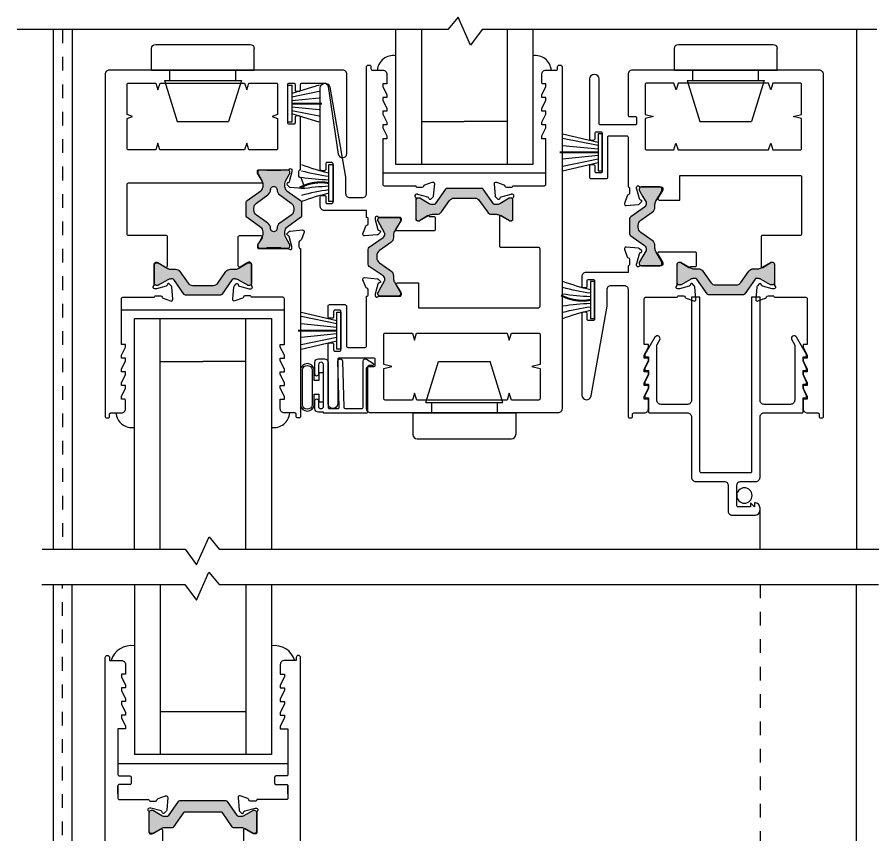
# Model space of a CAD drawing. Extents: x -36.5 to 54.9, y -68.3 to 27.7.
# Drawn here: x 13.46 to 19.75, y 0.77 to 6.73 of the extents above; entities that cross this region are included whole.
import ezdxf

# ---------------------------------------------------------------- set-up
doc = ezdxf.new("R2010")
doc.units = 0
doc.header["$LTSCALE"] = 0.25
doc.header["$MEASUREMENT"] = 0
doc.linetypes.add('HIDDEN', pattern=[0.375, 0.25, -0.125])
doc.layers.get('0').update_dxf_attribs({"linetype": 'CONTINUOUS'})
for name, color, linetype in [('GLASS-VINYL', 7, 'CONTINUOUS'), ('I-STRUT', 7, 'CONTINUOUS'), ('MISC', 7, 'CONTINUOUS'), ('SASH', 5, 'CONTINUOUS'), ('SEAL', 7, 'CONTINUOUS'), ('SILL-PAN', 7, 'CONTINUOUS'), ('VENT', 5, 'CONTINUOUS')]:
    doc.layers.add(name, color=color, linetype=linetype)
doc.styles.get("Standard").update_dxf_attribs({"font": 'simplex.shx'})

# ---------------------------------------------------------------- blocks, each defined once
blk = doc.blocks.new('25064-18mmX6mm-I-STRUT')
at = {"layer": 'I-STRUT'}
h = blk.add_hatch(color=256, dxfattribs=at)
h.dxf.hatch_style = 1
h.paths.add_polyline_path([(-0.2205, 0.3535, 0.414214), (-0.2362, 0.3377, 0.469068), (-0.2352, 0.3257), (-0.189, 0.2457), (-0.189, 0.1993, 0.244698), (-0.1722, 0.167), (-0.0877, 0.1078, -0.244698), (-0.0709, 0.0756), (-0.0709, -0.0773, -0.244698), (-0.0877, -0.1095), (-0.1722, -0.1687, 0.384668), (-0.1922, -0.2176, -0.227519), (-0.1953, -0.2583), (-0.2352, -0.3274, 0.131652), (-0.2362, -0.3313, 0.640011), (-0.2205, -0.3552), (-0.0866, -0.3552, 0.414214), (-0.0709, -0.3394, 0.469068), (-0.0719, -0.3274), (-0.1181, -0.2474), (-0.1181, -0.2174), (-0.005, -0.1382, 0.244698), (0, -0.1285), (0, -0.1268), (0, 0.1268, 0.244698), (-0.005, 0.1365), (-0.1134, 0.2124, -0.248952), (-0.1118, 0.2566), (-0.0719, 0.3257, 0.131652), (-0.0709, 0.3296, 0.640011), (-0.0866, 0.3535)])
blk.add_lwpolyline([(0, -0.1299), (0, -0.1268), (0, 0.1268, 0.244698), (-0.005, 0.1365), (-0.1131, 0.2122, -0.244698), (-0.1181, 0.2218), (-0.1181, 0.233, -0.131652), (-0.1118, 0.2566), (-0.0719, 0.3257, 0.131652), (-0.0709, 0.3296), (-0.0709, 0.3377, 0.414214), (-0.0866, 0.3535), (-0.2205, 0.3535, 0.414214), (-0.2362, 0.3377), (-0.2362, 0.3296, 0.131652), (-0.2352, 0.3257), (-0.1953, 0.2566, -0.131652), (-0.189, 0.233), (-0.189, 0.1993, 0.244698), (-0.1722, 0.167), (-0.0877, 0.1078, -0.244698), (-0.0709, 0.0756), (-0.0709, -0.0773, -0.244698), (-0.0877, -0.1095), (-0.1722, -0.1687, 0.244698), (-0.189, -0.201), (-0.189, -0.2347, -0.131652), (-0.1953, -0.2583), (-0.2352, -0.3274, 0.131652), (-0.2362, -0.3313), (-0.2362, -0.3394, 0.414214), (-0.2205, -0.3552), (-0.0866, -0.3552, 0.414214), (-0.0709, -0.3394), (-0.0709, -0.3313, 0.131652), (-0.0719, -0.3274), (-0.1118, -0.2583, -0.131652), (-0.1181, -0.2347), (-0.1181, -0.2235, -0.244698), (-0.1131, -0.2139), (-0.005, -0.1382, 0.244698), (0, -0.1285)], format="xyb", dxfattribs=at)
blk = doc.blocks.new('25065-14.6mmX10.2mm-I-STRUT')
at = {"layer": 'I-STRUT'}
h = blk.add_hatch(color=256, dxfattribs=at)
h.dxf.hatch_style = 1
h.paths.add_polyline_path([(-0.4893, -0.084), (-0.5531, -0.112, -0.57735), (-0.5709, -0.1018), (-0.5709, -0.0591), (-0.5669, 0.0512, -0.236068), (-0.5709, 0.0591), (-0.5709, 0.1136), (-0.5406, 0.1136), (-0.4893, 0.084, 0.131652), (-0.4697, 0.0787, 0.409066), (-0.417, 0.0953), (-0.3421, 0.2008), (-0.2835, 0.2008), (-0.2249, 0.2008), (-0.1499, 0.0953, 0.242889), (-0.1178, 0.0787, 0.277481), (-0.0776, 0.084), (-0.0138, 0.112, -0.57735), (0.0039, 0.1018), (0.0039, 0.0591), (0, -0.0512, -0.236068), (0.0039, -0.0591), (0.0039, -0.1136), (-0.0264, -0.1136), (-0.0776, -0.084, 0.131652), (-0.0973, -0.0787, 0.409066), (-0.1499, -0.0953), (-0.2249, -0.2008), (-0.2835, -0.2008), (-0.3421, -0.2008), (-0.417, -0.0953, 0.242889), (-0.4491, -0.0787, 0.277481)])
h.paths.add_polyline_path([(-0.2392, 0.1261), (-0.1807, 0.0438, 0.244669), (-0.1419, 0.0239, -1.006741), (-0.1419, -0.0234, 0.244669), (-0.1807, -0.0432), (-0.2392, -0.1255, -0.242889), (-0.2777, -0.1454), (-0.2835, -0.1454), (-0.2892, -0.1454, -0.242889), (-0.3277, -0.1255), (-0.3862, -0.0432, 0.244669), (-0.425, -0.0234, -1.006741), (-0.425, 0.0239, 0.244669), (-0.3862, 0.0438), (-0.3277, 0.1261, -0.242889), (-0.2892, 0.1459), (-0.2835, 0.1459), (-0.2777, 0.1459, -0.242889)], flags=16)
for points in [[(-0.5709, -0.0591), (-0.5709, -0.1018, 0.414214), (-0.5591, -0.1136), (-0.5437, -0.1136, 0.131652), (-0.5378, -0.112), (-0.4893, -0.084, -0.131652), (-0.4697, -0.0787), (-0.4491, -0.0787, -0.242889), (-0.417, -0.0953), (-0.3456, -0.1958, 0.242889), (-0.336, -0.2008), (-0.2835, -0.2008), (-0.2309, -0.2008, 0.242889), (-0.2213, -0.1958), (-0.1499, -0.0953, -0.242889), (-0.1178, -0.0787), (-0.0973, -0.0787, -0.131652), (-0.0776, -0.084), (-0.0291, -0.112, 0.131652), (-0.0232, -0.1136), (-0.0079, -0.1136, 0.414214), (0.0039, -0.1018), (0.0039, -0.0591, 0.236068), (0, -0.0512), (0, 0.0512, 0.236068), (0.0039, 0.0591), (0.0039, 0.1018, 0.414214), (-0.0079, 0.1136), (-0.0232, 0.1136, 0.131652), (-0.0291, 0.112), (-0.0776, 0.084, -0.131652), (-0.0973, 0.0787), (-0.1178, 0.0787, -0.242889), (-0.1499, 0.0953), (-0.2213, 0.1958, 0.242889), (-0.2309, 0.2008), (-0.2835, 0.2008), (-0.336, 0.2008, 0.242889), (-0.3456, 0.1958), (-0.417, 0.0953, -0.242889), (-0.4491, 0.0787), (-0.4697, 0.0787, -0.131652), (-0.4893, 0.084), (-0.5378, 0.112, 0.131652), (-0.5437, 0.1136), (-0.5591, 0.1136, 0.414214), (-0.5709, 0.1018), (-0.5709, 0.0591, 0.236068), (-0.5669, 0.0512), (-0.5669, -0.0512, 0.236068)], [(-0.425, -0.0234, -0.244669), (-0.3862, -0.0432), (-0.3277, -0.1255, 0.242889), (-0.2892, -0.1454), (-0.2835, -0.1454), (-0.2777, -0.1454, 0.242889), (-0.2392, -0.1255), (-0.1807, -0.0432, -0.244669), (-0.1419, -0.0234, 1.006741), (-0.1419, 0.0239, -0.244669), (-0.1807, 0.0438), (-0.2392, 0.1261, 0.242889), (-0.2777, 0.1459), (-0.2835, 0.1459), (-0.2892, 0.1459, 0.242889), (-0.3277, 0.1261), (-0.3862, 0.0438, -0.244669), (-0.425, 0.0239, 1.006741)]]:
    blk.add_lwpolyline(points, format="xyb", close=True, dxfattribs=at)
blk = doc.blocks.new('3727-1-THERMAL-SLIDING-INTERLOCKER')
at = {"layer": 'VENT'}
for points in [[(2.5, 0.84), (2.5, 0.764, -0.414214), (2.47, 0.734), (2.41, 0.734, -0.414214), (2.4, 0.744), (2.4, 0.764), (2.38, 0.764), (2.32, 0.734), (2.3, 0.734), (2.3, 0.764), (2.28, 0.764), (2.22, 0.734), (2.2, 0.734), (2.2, 0.764), (2.18, 0.764), (2.12, 0.734), (2.1, 0.734), (2.1, 0.764), (2.08, 0.764), (2.02, 0.734), (2, 0.734), (2, 0.764), (1.667, 0.764, 0.414214), (1.657, 0.754), (1.657, 0.524, 0.414214), (1.6454, 0.5124), (1.6454, 0.4775, 0.359508), (1.6548, 0.4661, -0.263725), (1.6635, 0.4587), (1.6834, 0.4041), (1.6834, 0.404, -0.548619), (1.6715, 0.3885), (1.5799, 0.3965, -0.176327), (1.5727, 0.3999), (1.5586, 0.4139, -0.57735), (1.562, 0.4269), (1.5664, 0.4281, 0.267949), (1.5746, 0.4363), (1.594, 0.5085, 0.065543), (1.5944, 0.5115), (1.5944, 0.5201, 0.6885), (1.5741, 0.5279, -0.213422), (1.5654, 0.524), (1.413, 0.524, 0.414214), (1.4014, 0.5124), (1.4014, 0.5038, 0.137872), (1.4031, 0.4978), (1.4369, 0.4424, -0.585524), (1.4283, 0.4272), (1.216, 0.4272, -0.414214), (1.206, 0.4372), (1.206, 0.712, 0.414214), (1.196, 0.722), (0.8328, 0.722, 0.414214), (0.8228, 0.712), (0.8228, -0.2596, -0.585524), (0.811, -0.2662), (0.7522, -0.2303, 0.137872), (0.7462, -0.2286), (0.7376, -0.2286, 0.414214), (0.726, -0.2402), (0.726, -0.4524, -0.213422), (0.7221, -0.4611, 0.6885), (0.7299, -0.4814), (0.7385, -0.4814, 0.065543), (0.7415, -0.481), (0.8137, -0.4616, 0.267949), (0.8219, -0.4534), (0.8231, -0.449, -0.57735), (0.8361, -0.4456), (0.8501, -0.4597, -0.176327), (0.8535, -0.4669), (0.8615, -0.5585, -0.548619), (0.846, -0.5704), (0.8459, -0.5704), (0.7913, -0.5505, -0.263725), (0.7839, -0.5418, 0.359508), (0.7725, -0.5324), (0.7376, -0.5324, 0.414214), (0.726, -0.544), (0.344, -0.544, -0.414214), (0.334, -0.534), (0.334, -0.514, -0.414214), (0.344, -0.504), (0.384, -0.504, 0.414214), (0.394, -0.494), (0.394, -0.461, 0.414214), (0.384, -0.451), (0.104, -0.451, 0.414214), (0.094, -0.461), (0.094, -0.494, 0.414214), (0.104, -0.504), (0.144, -0.504, -0.414214), (0.154, -0.514), (0.154, -0.534, -0.414214), (0.144, -0.544), (0.104, -0.544, 0.414214), (0.094, -0.554), (0.094, -0.7151, 0.3714), (0.1196, -0.7448), (0.6118, -0.8184, -0.928445), (0.6071, -0.882), (0.03, -0.882, -0.414214), (0, -0.852), (0, 0.852, -0.414214), (0.03, 0.882), (2.526, 0.882, -0.414214), (2.536, 0.872), (2.536, 0.86, -0.414214), (2.526, 0.85), (2.51, 0.85, 0.414214)], [(0.094, 0.5125), (0.1445, 0.497), (0.094, 0.4815), (0.094, -0.1355), (0.1445, -0.151), (0.094, -0.1665), (0.094, -0.366, 0.414214), (0.104, -0.376), (0.3227, -0.376), (0.3382, -0.336), (0.3537, -0.376), (0.572, -0.376, 0.414214), (0.582, -0.366), (0.582, -0.1666), (0.5315, -0.1513), (0.582, -0.136), (0.582, 0.482), (0.5315, 0.4973), (0.582, 0.5126), (0.582, 0.712, 0.414214), (0.572, 0.722), (0.3537, 0.722), (0.3382, 0.682), (0.3227, 0.722), (0.104, 0.722, 0.414214), (0.094, 0.712)]]:
    blk.add_lwpolyline(points, format="xyb", close=True, dxfattribs=at)
blk = doc.blocks.new('3727-2-THERMAL-SLIDING-INTERLOCKER')
at = {"layer": 'VENT'}
blk.add_lwpolyline([(1.1809, -0.5704), (1.2355, -0.5505, 0.263725), (1.2429, -0.5418, -0.359508), (1.2543, -0.5324), (1.2892, -0.5324, -0.414214), (1.3008, -0.544), (2.5254, -0.544, 0.414214), (2.5354, -0.534), (2.5354, -0.522, 0.414214), (2.5254, -0.512), (2.5094, -0.512, -0.414214), (2.4994, -0.502), (2.4994, -0.426, 0.414214), (2.4694, -0.396), (2.3994, -0.396), (2.3994, -0.426), (2.3794, -0.426), (2.3194, -0.396), (2.2994, -0.396), (2.2994, -0.426), (2.2794, -0.426), (2.2194, -0.396), (2.1994, -0.396), (2.1994, -0.426), (2.1794, -0.426), (2.1194, -0.396), (2.0994, -0.396), (2.0994, -0.426), (2.0794, -0.426), (2.0194, -0.396), (1.9994, -0.396), (1.9994, -0.426), (1.6664, -0.426, -0.414214), (1.6564, -0.416), (1.6564, -0.1849, -0.414214), (1.6448, -0.1732), (1.6448, -0.1384, -0.359508), (1.6542, -0.127, 0.263725), (1.6629, -0.1195), (1.6828, -0.065), (1.6828, -0.0649, 0.548619), (1.6709, -0.0493), (1.5793, -0.0574, 0.176327), (1.5721, -0.0607), (1.558, -0.0748, 0.57735), (1.5615, -0.0878), (1.5658, -0.0889, -0.267949), (1.5741, -0.0972), (1.5934, -0.1694, -0.065543), (1.5938, -0.1724), (1.5938, -0.181, -0.6885), (1.5735, -0.1887, 0.213422), (1.5649, -0.1849), (1.4124, -0.1849, -0.414214), (1.4008, -0.1732), (1.4008, -0.1647, -0.137872), (1.4025, -0.1586), (1.4357, -0.1042, 0.585524), (1.4272, -0.089), (1.2164, -0.089, 0.414214), (1.2064, -0.099), (1.2064, -0.254, 0.585524), (1.2216, -0.2626), (1.2746, -0.2303, -0.137872), (1.2806, -0.2286), (1.2892, -0.2286, -0.414214), (1.3008, -0.2402), (1.3008, -0.4524, 0.213422), (1.3047, -0.4611, -0.6885), (1.2969, -0.4814), (1.2883, -0.4814, -0.065543), (1.2853, -0.481), (1.2131, -0.4616, -0.267949), (1.2049, -0.4534), (1.2037, -0.449, 0.57735), (1.1907, -0.4456), (1.1767, -0.4597, 0.176327), (1.1733, -0.4669), (1.1653, -0.5585, 0.548619), (1.1808, -0.5704)], format="xyb", close=True, dxfattribs=at)
blk = doc.blocks.new('A$C1D443341')
for p, q in [((0, 0.719), (0, 0.031)), ((0.188, 0.75), (0.031, 0.75)), ((0.188, 0.75), (0.188, 0)), ((0.264, 0.656), (0.562, 0.563)), ((0.264, 0.656), (0.264, 0.094)), ((0.264, 0.615), (0.188, 0.615)), ((0.562, 0.563), (0.562, 0.187)), ((0.264, 0.135), (0.188, 0.135)), ((0.264, 0.094), (0.562, 0.187)), ((0.188, 0), (0.031, 0))]:
    blk.add_line(p, q)
for centre, start, end in [((0.031, 0.719), 90, 180), ((0.031, 0.031), 180, 270)]:
    blk.add_arc(centre, 0.031, start, end)
blk = doc.blocks.new('*U105')
for p, q in [((0.03, 0.0494), (0.2285, 0.0899)), ((0.03, 0.0235), (0.2285, 0.0428)), ((0.03, -0.0235), (0.2285, -0.0428)), ((0.03, -0.0494), (0.2285, -0.0899))]:
    blk.add_line(p, q)
at = {"layer": 'SEAL'}
for p, q in [((0.2285, 0.135), (0.03, 0.0742)), ((0.2285, -0.135), (0.03, -0.0742))]:
    blk.add_line(p, q, dxfattribs=at)
blk.add_lwpolyline([(0, -0.135), (0, 0.135), (0.03, 0.135), (0.03, -0.135)], close=True, dxfattribs=at)
at = {"layer": 'SEAL', "const_width": 0.015}
blk.add_lwpolyline([(0.03, 0), (0.2496, 0)], dxfattribs=at)
at = {"flags": 9}
for tag, p in [('MANUFACTURER_PART_#', (0, -0.1988)), ('FLEETWOOD_PART_#', (-0.0006, -0.2487))]:
    blk.add_attdef(tag, p, '', height=0.0312, dxfattribs=at)
blk = doc.blocks.new('3727-SLIDING-INTERLOCK-ASSEMBLY')
for name, p in [('3727-1-THERMAL-SLIDING-INTERLOCKER', (-1.8119, -0.1719)), ('25064-18mmX6mm-I-STRUT', (-0.1708, -0.0029)), ('3727-2-THERMAL-SLIDING-INTERLOCKER', (-1.8113, -0.1719)), ('25065-14.6mmX10.2mm-I-STRUT', (-0.5151, -0.5208))]:
    blk.add_blockref(name, p)
at = {"layer": 'MISC'}
blk.add_blockref('A$C1D443341', (-1.9999, -0.3779), dxfattribs=at)
at = {"layer": 'SEAL', "xscale": -1, "rotation": 90}
blk.add_blockref('*U105', (-1.5679, -0.6229), dxfattribs=at)
blk = doc.blocks.new('3728-1-FIXED-INTERLOCKER')
at = {"layer": 'VENT', "linetype": 'Continuous'}
blk.add_lwpolyline([(-0.9169, 0.7195), (-0.9715, 0.7394), (-0.9715, 0.7394, 0.548619), (-0.9871, 0.7275), (-0.9791, 0.6359, 0.176327), (-0.9757, 0.6287), (-0.9616, 0.6146, 0.57735), (-0.9487, 0.618), (-0.9475, 0.6224, -0.267949), (-0.9393, 0.6306), (-0.8671, 0.65, -0.065543), (-0.8641, 0.6504), (-0.8555, 0.6504, -0.6885), (-0.8477, 0.6301, 0.213422), (-0.8516, 0.6214), (-0.8516, 0.471, -0.414214), (-0.8632, 0.4594), (-0.8718, 0.4594, -0.137872), (-0.8778, 0.4611), (-0.9332, 0.4949, 0.585524), (-0.9484, 0.4864), (-0.9484, 0.3344), (-0.7674, 0.3344), (-0.7674, -0.543, -0.414214), (-0.7774, -0.553), (-1.196, -0.553, -0.414214), (-1.206, -0.543), (-1.206, -0.268, 0.414214), (-1.216, -0.258), (-1.4324, -0.258, 0.585524), (-1.439, -0.2698), (-1.4031, -0.3286, -0.137872), (-1.4014, -0.3346), (-1.4014, -0.3432, -0.414214), (-1.413, -0.3548), (-1.5654, -0.3548, 0.213422), (-1.5741, -0.3587, -0.6885), (-1.5944, -0.3509), (-1.5944, -0.3423, -0.065543), (-1.594, -0.3393), (-1.5746, -0.2671, -0.267949), (-1.5664, -0.2589), (-1.562, -0.2577, 0.57735), (-1.5586, -0.2447), (-1.5727, -0.2307, 0.176327), (-1.5799, -0.2273), (-1.6715, -0.2193, 0.548619), (-1.6834, -0.2348), (-1.6834, -0.2349), (-1.6635, -0.2895, 0.263725), (-1.6548, -0.2969, -0.359508), (-1.6454, -0.3083), (-1.6454, -0.3432, -0.414214), (-1.657, -0.3548), (-1.657, -0.585, -0.414214), (-1.667, -0.595), (-2, -0.595), (-2, -0.565), (-2.02, -0.565), (-2.08, -0.595), (-2.1, -0.595), (-2.1, -0.565), (-2.12, -0.565), (-2.18, -0.595), (-2.2, -0.595), (-2.2, -0.565), (-2.22, -0.565), (-2.28, -0.595), (-2.3, -0.595), (-2.3, -0.565), (-2.32, -0.565), (-2.38, -0.595), (-2.4, -0.595), (-2.4, -0.575, 0.414214), (-2.41, -0.565), (-2.47, -0.565, 0.414214), (-2.5, -0.595), (-2.5, -0.671, -0.414214), (-2.51, -0.681), (-2.526, -0.681, 0.414214), (-2.536, -0.691), (-2.536, -0.703, 0.414214), (-2.526, -0.713), (-0.03, -0.713, 0.414214), (0, -0.683), (0, 0.683, 0.414214), (-0.03, 0.713), (-0.328, 0.713, 0.414214), (-0.338, 0.703), (-0.338, 0.661, -0.414214), (-0.348, 0.651), (-0.39, 0.651, -0.414214), (-0.4, 0.661), (-0.4, 0.914, -0.414214), (-0.39, 0.924), (-0.066, 0.924, 1), (-0.066, 0.994), (-0.5, 0.994, 0.414214), (-0.51, 0.984), (-0.51, 0.964, 0.414214), (-0.5, 0.954), (-0.46, 0.954, -0.414214), (-0.45, 0.944), (-0.45, 0.911, -0.414214), (-0.46, 0.901), (-0.74, 0.901, -0.414214), (-0.75, 0.911), (-0.75, 0.944, -0.414214), (-0.74, 0.954), (-0.7, 0.954, 0.414214), (-0.69, 0.964), (-0.69, 0.984, 0.414214), (-0.7, 0.994), (-0.78, 0.994, 0.414214), (-0.79, 0.984), (-0.79, 0.871, 0.414214), (-0.78, 0.861), (-0.488, 0.861, -0.414214), (-0.478, 0.851), (-0.478, 0.723, -0.414214), (-0.488, 0.713), (-0.8516, 0.713, -0.414214), (-0.8632, 0.7014), (-0.8981, 0.7014, -0.359508), (-0.9095, 0.7108, 0.263725), (-0.9169, 0.7195), (-0.9715, 0.7394), (-0.9715, 0.7394, 0.548619), (-0.9871, 0.7275), (-0.9791, 0.6359)], format="xyb", dxfattribs=at)
blk.add_lwpolyline([(-0.094, -0.3435), (-0.1445, -0.328), (-0.094, -0.3125), (-0.094, 0.3475), (-0.1445, 0.363), (-0.094, 0.3785), (-0.094, 0.578, 0.414214), (-0.104, 0.588), (-0.3227, 0.588), (-0.3382, 0.528), (-0.3537, 0.588), (-0.572, 0.588, 0.414214), (-0.582, 0.578), (-0.582, 0.3786), (-0.5315, 0.3633), (-0.582, 0.348), (-0.582, -0.313), (-0.5315, -0.3283), (-0.582, -0.3436), (-0.582, -0.543, 0.414214), (-0.572, -0.553), (-0.3537, -0.553), (-0.3382, -0.493), (-0.3227, -0.553), (-0.104, -0.553, 0.414214), (-0.094, -0.543)], format="xyb", close=True, dxfattribs=at)
blk = doc.blocks.new('3728-2-FIXED-INTERLOCKER')
at = {"layer": 'VENT', "linetype": 'Continuous'}
blk.add_lwpolyline([(-1.8264, 1.001, -0.414214), (-1.8164, 1.011), (-1.7764, 1.011, 0.414214), (-1.7664, 1.021), (-1.7664, 1.041, 0.414214), (-1.7764, 1.051), (-2.3695, 1.051, 0.916331), (-2.3756, 0.9815), (-1.7204, 0.866), (-1.6004, 0.866, -0.414214), (-1.5704, 0.836), (-1.5704, 0.743, -0.414214), (-1.6004, 0.713), (-2.526, 0.713, 0.414214), (-2.536, 0.703), (-2.536, 0.691, 0.414214), (-2.526, 0.681), (-2.51, 0.681, -0.414214), (-2.5, 0.671), (-2.5, 0.595, 0.414214), (-2.47, 0.565), (-2.4, 0.565), (-2.4, 0.595), (-2.38, 0.595), (-2.32, 0.565), (-2.3, 0.565), (-2.3, 0.595), (-2.28, 0.595), (-2.22, 0.565), (-2.2, 0.565), (-2.2, 0.595), (-2.18, 0.595), (-2.12, 0.565), (-2.1, 0.565), (-2.1, 0.595), (-2.08, 0.595), (-2.02, 0.565), (-2, 0.565), (-2, 0.595), (-1.667, 0.595, -0.414214), (-1.657, 0.585), (-1.657, 0.3539, -0.414214), (-1.6454, 0.3422), (-1.6454, 0.3074, -0.359508), (-1.6548, 0.296, 0.263725), (-1.6635, 0.2885), (-1.6834, 0.234), (-1.6834, 0.2339, 0.548619), (-1.6715, 0.2183), (-1.5799, 0.2264, 0.176327), (-1.5727, 0.2297), (-1.5586, 0.2438, 0.57735), (-1.562, 0.2568), (-1.5664, 0.2579, -0.267949), (-1.5746, 0.2662), (-1.594, 0.3384, -0.065543), (-1.5944, 0.3414), (-1.5944, 0.35, -0.6885), (-1.5741, 0.3577, 0.213422), (-1.5654, 0.3539), (-1.413, 0.3539, -0.414214), (-1.4014, 0.3422), (-1.4014, 0.3337, -0.137872), (-1.4031, 0.3276), (-1.439, 0.2688, 0.585524), (-1.4324, 0.257), (-1.4324, 0.223, 0.414214), (-1.4224, 0.213), (-1.337, 0.213, 0.414214), (-1.327, 0.223), (-1.327, 0.4879, 0.585524), (-1.3422, 0.4964), (-1.4001, 0.4611, -0.137872), (-1.4062, 0.4594), (-1.4148, 0.4594, -0.414214), (-1.4264, 0.471), (-1.4264, 0.6214, 0.213422), (-1.4303, 0.6301, -0.6885), (-1.4225, 0.6504), (-1.4139, 0.6504, -0.065543), (-1.4109, 0.65), (-1.3387, 0.6306, -0.267949), (-1.3305, 0.6224), (-1.3293, 0.618, 0.57735), (-1.3163, 0.6146), (-1.3022, 0.6287, 0.176327), (-1.2989, 0.6359), (-1.2909, 0.7275, 0.548619), (-1.3064, 0.7394), (-1.3065, 0.7394), (-1.3611, 0.7195, 0.263725), (-1.3685, 0.7108, -0.359508), (-1.3799, 0.7014), (-1.4148, 0.7014, -0.414214), (-1.4264, 0.713), (-1.4764, 0.713), (-1.4764, 0.7587), (-1.4764, 1.021, 0.414214), (-1.5064, 1.051), (-1.5764, 1.051, 0.414214), (-1.5864, 1.041), (-1.5864, 1.021, 0.414214), (-1.5764, 1.011), (-1.5364, 1.011, -0.414214), (-1.5264, 1.001), (-1.5264, 0.968, -0.414214), (-1.5364, 0.958), (-1.8164, 0.958, -0.414214), (-1.8264, 0.968)], format="xyb", close=True, dxfattribs=at)
blk = doc.blocks.new('25066-14.6mmX6mm-I-STRUT')
at = {"layer": 'I-STRUT'}
h = blk.add_hatch(color=256, dxfattribs=at)
h.dxf.hatch_style = 1
h.paths.add_polyline_path([(0.07, -0.0084, 0.244698), (0.0539, 0), (0, 0), (-0.0539, 0, 0.244698), (-0.07, -0.0084), (-0.1402, -0.1086, -0.244698), (-0.166, -0.122), (-0.1696, -0.122, -0.131652), (-0.1755, -0.1205), (-0.2596, -0.0719, 0.131652), (-0.2635, -0.0709), (-0.2717, -0.0709, 0.414214), (-0.2874, -0.0866), (-0.2874, -0.1063), (-0.2874, -0.2008), (-0.2874, -0.2205, 0.414214), (-0.2717, -0.2362), (-0.2635, -0.2362, 0.131652), (-0.2596, -0.2352), (-0.1837, -0.1914, -0.131652), (-0.1601, -0.185), (-0.1414, -0.185, 0.244698), (-0.1027, -0.1649), (-0.0455, -0.0831, -0.244698), (-0.0068, -0.063), (0, -0.063), (0.0068, -0.063, -0.244698), (0.0455, -0.0831), (0.1027, -0.1649, 0.244698), (0.1414, -0.185), (0.1601, -0.185, -0.131652), (0.1837, -0.1914), (0.2205, -0.2126), (0.2596, -0.2352, 0.131652), (0.2635, -0.2362), (0.2717, -0.2362, 0.414214), (0.2874, -0.2205), (0.2874, -0.2008), (0.2874, -0.1063), (0.2874, -0.0866, 0.414214), (0.2717, -0.0709), (0.2635, -0.0709, 0.131652), (0.2596, -0.0719), (0.2205, -0.0945), (0.1755, -0.1205, -0.131652), (0.1696, -0.122), (0.166, -0.122, -0.244698), (0.1402, -0.1086)])
blk.add_lwpolyline([(-0.2635, -0.0709), (-0.2717, -0.0709, 0.414214), (-0.2874, -0.0866), (-0.2874, -0.1063), (-0.2874, -0.2008), (-0.2874, -0.2205, 0.414214), (-0.2717, -0.2362), (-0.2635, -0.2362, 0.131652), (-0.2596, -0.2352), (-0.1837, -0.1914, -0.131652), (-0.1601, -0.185), (-0.1414, -0.185, 0.244698), (-0.1027, -0.1649), (-0.0455, -0.0831, -0.244698), (-0.0068, -0.063), (0, -0.063), (0.0068, -0.063, -0.244698), (0.0455, -0.0831), (0.1027, -0.1649, 0.244698), (0.1414, -0.185), (0.1601, -0.185, -0.131652), (0.1837, -0.1914), (0.2205, -0.2126), (0.2596, -0.2352, 0.131652), (0.2635, -0.2362), (0.2717, -0.2362, 0.414214), (0.2874, -0.2205), (0.2874, -0.2008), (0.2874, -0.1063), (0.2874, -0.0866, 0.414214), (0.2717, -0.0709), (0.2635, -0.0709, 0.131652), (0.2596, -0.0719), (0.2205, -0.0945), (0.1755, -0.1205, -0.131652), (0.1696, -0.122), (0.166, -0.122, -0.244698), (0.1402, -0.1086), (0.07, -0.0084, 0.244698), (0.0539, 0), (0, 0), (-0.0539, 0, 0.244698), (-0.07, -0.0084), (-0.1402, -0.1086, -0.244698), (-0.166, -0.122), (-0.1696, -0.122, -0.131652), (-0.1755, -0.1205), (-0.2596, -0.0719), (-0.2614, -0.0709), (-0.2635, -0.0709, -0.131652), (-0.2596, -0.0719)], format="xyb", dxfattribs=at)
blk = doc.blocks.new('*U106')
for centre, radius, start, end in [((-0.3932, 1.8385), 1.8144, 283.48725, 290.13438), ((-0.2541, 1.9815), 1.9529, 278.36473, 284.39471), ((-0.0497, 1.9172), 1.8953, 272.41045, 278.52923), ((-0.0497, -1.9172), 1.8953, 81.47077, 87.58955), ((-0.2541, -1.9815), 1.9529, 75.60529, 81.63527), ((-0.3932, -1.8385), 1.8144, 69.86562, 76.51275)]:
    blk.add_arc(centre, radius, start, end)
at = {"layer": 'SEAL'}
blk.add_lwpolyline([(0, -0.135), (0, 0.135), (0.03, 0.135), (0.03, -0.135)], close=True, dxfattribs=at)
at = {"layer": 'SEAL', "const_width": 0.015}
blk.add_lwpolyline([(0.03, 0, 0.171612), (0.2445, 0.0342)], format="xyb", dxfattribs=at)
at = {"flags": 9}
for tag, p in [('MANUFACTURER_PART_#', (0, -0.1988)), ('FLEETWOOD_PART_#', (-0.0006, -0.2487))]:
    blk.add_attdef(tag, p, '', height=0.0312, dxfattribs=at)
blk = doc.blocks.new('19117-Seal')
for p, q in [((0.29, 0.1349), (0.03, 0.0742)), ((0.03, 0.0494), (0.29, 0.1025)), ((0.03, 0.0235), (0.29, 0.0488)), ((0.03, -0.0235), (0.29, -0.0488)), ((0.03, -0.0494), (0.29, -0.1025)), ((0.29, -0.135), (0.03, -0.0742))]:
    blk.add_line(p, q)
at = {"const_width": 0.015}
blk.add_lwpolyline([(0.03, 0), (0.3116, 0)], dxfattribs=at)
at = {"layer": 'SEAL'}
blk.add_lwpolyline([(0, -0.135), (0, 0.135), (0.03, 0.135), (0.03, -0.135)], close=True, dxfattribs=at)
at = {"flags": 9}
for tag, p in [('MANUFACTURER_PART_#', (0, -0.1988)), ('FLEETWOOD_PART_#', (-0.0006, -0.2487))]:
    blk.add_attdef(tag, p, '', height=0.0312, dxfattribs=at)
blk = doc.blocks.new('*U111')
at = {"layer": 'SASH', "color": 7}
for points in [[(1.5212, 1.0268), (1.5212, 1.0618), (1.5762, 1.0618), (1.5762, 1.0963), (1.4943, 1.0963, -0.830739), (1.4943, 1.195), (1.7581, 1.195, -0.830739), (1.7581, 1.0963), (1.6762, 1.0963), (1.6762, 1.0618), (1.7312, 1.0618), (1.7312, 1.0268)], [(1.7581, 1.1817), (1.4943, 1.1817, 0.768484), (1.4943, 1.1096), (1.7581, 1.1096, 0.768484)]]:
    blk.add_lwpolyline(points, format="xyb", close=True, dxfattribs=at)
at = {"layer": 'VENT', "color": 7}
blk.add_lwpolyline([(1.4341, 0.8894), (1.7716, 0.8795, -0.405608), (1.7815, 0.8692), (1.7815, 0.749, -0.414214), (1.7712, 0.7387), (1.434, 0.7387, 0.586161), (1.42, 0.7138), (1.4488, 0.6668, 0.75692), (1.4678, 0.6721), (1.4678, 0.6957, -0.414214), (1.4781, 0.7059), (1.8041, 0.7059, 0.414214), (1.8143, 0.7162), (1.8143, 1.0235, 0.414214), (1.811, 1.0268), (1.8105, 1.0268, -0.414214), (1.8071, 1.0301), (1.8071, 1.0647, 0.414214), (1.7815, 1.0904), (1.723, 1.0904, 1.000001), (1.723, 1.0647), (1.7625, 1.0647, -1), (1.7625, 1.0268), (1.4622, 1.0268, -1.000001), (1.4622, 1.0647), (1.5313, 1.0647, 1), (1.5313, 1.0904), (1.4432, 1.0904, 0.414214), (1.4176, 1.0647), (1.4176, 1.0196, 0.414214), (1.4432, 0.994), (1.7712, 0.994, -0.414214), (1.7815, 0.9837), (1.7815, 0.9225, -0.422884), (1.7709, 0.9123), (1.4347, 0.9222, 1.023375)], format="xyb", close=True, dxfattribs=at)
for name, p in [('3728-2-FIXED-INTERLOCKER', (1.8125, 0)), ('3728-1-FIXED-INTERLOCKER', (1.8125, 0)), ('25066-14.6mmX6mm-I-STRUT', (0.6735, 0.7018))]:
    blk.add_blockref(name, p)
at = {"xscale": -1}
blk.add_blockref('25064-18mmX6mm-I-STRUT', (0.1749, 0), dxfattribs=at)
at = {"layer": 'MISC', "xscale": -1}
blk.add_blockref('A$C1D443341', (2.0005, -0.375), dxfattribs=at)
at = {"layer": 'SEAL', "xscale": -1, "rotation": 270}
for name, p in [('*U106', (0.1361, 0.958)), ('19117-Seal', (1.2125, 0.901))]:
    blk.add_blockref(name, p, dxfattribs=at)
blk = doc.blocks.new('*U114')
for name, p in [('3727-SLIDING-INTERLOCK-ASSEMBLY', (0.5619, 0.9569)), ('*U111', (-0.5625, -0.954))]:
    blk.add_blockref(name, p)
blk = doc.blocks.new('3766 SCREEN ADAPTER')
blk.add_line((0.25, 1.8363), (0.25, 1.544))
blk.add_lwpolyline([(0.21, 1.528), (0.18, 1.498), (0.18, 1.528), (0.09, 1.528, 0.414214), (0.08, 1.518), (0.08, 1.373, 0.414214), (0.11, 1.343), (0.22, 1.343, -0.414214), (0.25, 1.313), (0.25, 0.873, 0.414214), (0.28, 0.843), (0.555, 0.843, -0.414214), (0.565, 0.833), (0.565, 0.733), (0.59, 0.733), (0.59, 0.718), (0.565, 0.663), (0.565, 0.633), (0.59, 0.633), (0.59, 0.618), (0.565, 0.563), (0.565, 0.533), (0.59, 0.533), (0.59, 0.518), (0.565, 0.463), (0.565, 0.433), (0.59, 0.433), (0.59, 0.418), (0.5167, 0.291, -1), (0.482, 0.311), (0.5017, 0.345, 0.131652), (0.503, 0.35), (0.503, 0.75, 0.414214), (0.472, 0.781), (0.28, 0.781, 0.414214), (0.25, 0.751), (0.25, 0), (0.188, 0), (0.188, 1.271, 0.414214), (0.178, 1.281), (-0.178, 1.281, 0.414214), (-0.188, 1.271), (-0.188, 0), (-0.25, 0), (-0.25, 0.751, 0.414214), (-0.28, 0.781), (-0.472, 0.781, 0.414214), (-0.503, 0.75), (-0.503, 0.35, 0.131652), (-0.5017, 0.345), (-0.482, 0.311, -1), (-0.5167, 0.291), (-0.59, 0.418), (-0.59, 0.433), (-0.565, 0.433), (-0.565, 0.463), (-0.59, 0.518), (-0.59, 0.533), (-0.565, 0.533), (-0.565, 0.563), (-0.59, 0.618), (-0.59, 0.633), (-0.565, 0.633), (-0.565, 0.663), (-0.59, 0.718), (-0.59, 0.733), (-0.565, 0.733), (-0.565, 0.833, -0.414214), (-0.555, 0.843), (-0.28, 0.843, 0.414214), (-0.25, 0.873), (-0.25, 1.313, -0.414214), (-0.22, 1.343), (-0.012, 1.343, 0.414214), (0.018, 1.373), (0.018, 1.56, -0.414214), (0.048, 1.59), (0.21, 1.59, -0.414214), (0.25, 1.55), (0.25, 1.538, -0.414214), (0.21, 1.498)], format="xyb", close=True)
blk.add_circle((0.1363, 1.4455), 0.0563)
blk = doc.blocks.new('3776-Archetype_Lock_Stile')
at = {"layer": 'I-STRUT'}
h = blk.add_hatch(color=256, dxfattribs=at)
h.dxf.hatch_style = 1
h.paths.add_polyline_path([(0.0787, 0.1309, -0.244698), (0.0821, 0.1373), (0.1879, 0.2114, 0.244698), (0.1929, 0.2211), (0.1929, 0.2758, -0.131652), (0.1992, 0.2994), (0.2351, 0.3615, 0.131652), (0.2362, 0.3657), (0.2362, 0.378, 0.414214), (0.2205, 0.3937), (0.0866, 0.3937, 0.414837), (0.0709, 0.378), (0.0709, 0.3657, 0.131652), (0.072, 0.3615), (0.1078, 0.2994, -0.131652), (0.1142, 0.2758), (0.1142, 0.2621, -0.244698), (0.1091, 0.2524), (0.005, 0.1795, 0.244698), (0, 0.1698), (0, -0.1698, 0.244698), (0.005, -0.1795), (0.1091, -0.2524, -0.103471), (0.1124, -0.2559, -0.13774), (0.1142, -0.2621), (0.1142, -0.2758, -0.131652), (0.1078, -0.2994), (0.072, -0.3615, 0.131652), (0.0709, -0.3657), (0.0709, -0.378, 0.414214), (0.0866, -0.3937), (0.2204, -0.3937, 0.414817), (0.2362, -0.378), (0.2362, -0.3657, 0.131652), (0.2351, -0.3615), (0.1992, -0.2994, -0.131652), (0.1929, -0.2758), (0.1929, -0.2211, 0.244698), (0.1879, -0.2114), (0.0821, -0.1373, -0.244698), (0.0787, -0.1309)])
h = blk.add_hatch(color=256, dxfattribs=at)
h.dxf.hatch_style = 1
h.paths.add_polyline_path([(3.305, 0.1698, 0.244698), (3.2999, 0.1795), (3.1958, 0.2524, -0.244698), (3.1908, 0.2621), (3.1908, 0.2758, -0.131652), (3.1971, 0.2994), (3.233, 0.3615, 0.131652), (3.2341, 0.3657), (3.2341, 0.378, 0.414214), (3.2184, 0.3937), (3.0845, 0.3937, 0.414833), (3.0688, 0.378), (3.0688, 0.3657, 0.143191), (3.0701, 0.3612), (3.0704, 0.3607), (3.1057, 0.2994, -0.131652), (3.1121, 0.2758), (3.1121, 0.2211, 0.244698), (3.1171, 0.2114), (3.2229, 0.1373, -0.244698), (3.2262, 0.1309), (3.2262, -0.1309, -0.244698), (3.2229, -0.1373), (3.1171, -0.2114, 0.244698), (3.1121, -0.2211), (3.1121, -0.2758, -0.131652), (3.1057, -0.2994), (3.0704, -0.3607), (3.0696, -0.3621, 0.113585), (3.0688, -0.3657), (3.0688, -0.378, 0.414214), (3.0845, -0.3937), (3.2183, -0.3937, 0.414849), (3.2341, -0.378), (3.2341, -0.3657, 0.131652), (3.233, -0.3615), (3.1971, -0.2994, -0.131652), (3.1908, -0.2758), (3.1908, -0.2621, -0.13774), (3.1925, -0.2559, -0.103471), (3.1958, -0.2524), (3.2999, -0.1795, 0.244698), (3.305, -0.1698)])
for points in [[(3.3575, 0.62), (3.4151, 0.62), (3.3251, 0.62, 0.414214), (3.3151, 0.61), (3.3151, 0.394, 0.414214), (3.3033, 0.3822), (3.3033, 0.3468, 0.359508), (3.3129, 0.3352, -0.263725), (3.3217, 0.3276), (3.3419, 0.2721, -0.548619), (3.3298, 0.2563), (3.2367, 0.2644, -0.176327), (3.2294, 0.2678), (3.215, 0.2821, -0.57735), (3.2186, 0.2953), (3.223, 0.2965, 0.267949), (3.2314, 0.3049), (3.2517, 0.3807, 0.065543), (3.2521, 0.3837), (3.2521, 0.3901, 0.6885), (3.2315, 0.3979, -0.213422), (3.2227, 0.394), (3.0767, 0.394, 0.414214), (3.0649, 0.3822), (3.0649, 0.3735, 0.137872), (3.0666, 0.3673), (3.1001, 0.3076, -0.585524), (3.0934, 0.2956), (2.9829, 0.2956, 0.414214), (2.9729, 0.2856), (2.9729, 0.1605, -0.414214), (2.9629, 0.1505), (2.8579, 0.1505, -0.414214), (2.8479, 0.1605), (2.8479, 0.3975, 1), (2.8479, 0.5225), (2.8479, 0.61, 0.414214), (2.8379, 0.62), (0.3681, 0.62, 0.406968), (0.3581, 0.6096), (0.3581, 0.3072, -0.414214), (0.3481, 0.2972), (0.2127, 0.2972, -0.585524), (0.2061, 0.309), (0.242, 0.3678, 0.137872), (0.2437, 0.3738), (0.2437, 0.3824, 0.414214), (0.2321, 0.394), (0.0797, 0.394, -0.213422), (0.071, 0.3979, 0.6885), (0.0507, 0.3901), (0.0507, 0.3815, 0.065543), (0.0511, 0.3785), (0.0705, 0.3063, 0.267949), (0.0787, 0.2981), (0.0831, 0.2969, -0.57735), (0.0865, 0.2839), (0.0724, 0.2699, -0.176327), (0.0652, 0.2665), (-0.0264, 0.2585, -0.548619), (-0.0383, 0.274), (-0.0383, 0.2741), (-0.0184, 0.3287, -0.263725), (-0.0097, 0.3361, 0.359508), (-0.0003, 0.3475), (-0.0003, 0.3824, 0.414214), (-0.0119, 0.394), (-0.0119, 0.6818, -0.414214), (0.0193, 0.713), (4.3501, 0.713, -1), (4.3501, 0.681), (4.3301, 0.681), (4.3301, 0.596, -0.414214), (4.2991, 0.565), (4.2301, 0.565), (4.2301, 0.595), (4.2101, 0.595), (4.1501, 0.565), (4.1301, 0.565), (4.1301, 0.595), (4.1101, 0.595), (4.0501, 0.565), (4.0301, 0.565), (4.0301, 0.595), (4.0101, 0.595), (3.9501, 0.565), (3.9301, 0.565), (3.9301, 0.595), (3.9101, 0.595), (3.8501, 0.565), (3.8301, 0.565), (3.8301, 0.62), (3.4971, 0.62, 0.414214), (3.4871, 0.61), (3.4871, 0.533, -0.414214), (3.4771, 0.523), (3.4351, 0.523, -0.414214), (3.4251, 0.533), (3.4251, 0.61, 0.414214), (3.4151, 0.62)], [(3.3575, -0.62), (3.4151, -0.62), (3.3251, -0.62, -0.414214), (3.3151, -0.61), (3.3151, -0.394, -0.414214), (3.3033, -0.3822), (3.3033, -0.3468, -0.359508), (3.3129, -0.3352, 0.263725), (3.3217, -0.3276), (3.3419, -0.2721, 0.548619), (3.3298, -0.2563), (3.2367, -0.2644, 0.176327), (3.2294, -0.2678), (3.215, -0.2821, 0.57735), (3.2186, -0.2953), (3.223, -0.2965, -0.267949), (3.2314, -0.3049), (3.2517, -0.3807, -0.065543), (3.2521, -0.3837), (3.2521, -0.3901, -0.6885), (3.2315, -0.3979, 0.213422), (3.2227, -0.394), (3.0767, -0.394, -0.414214), (3.0649, -0.3822), (3.0649, -0.3735, -0.137872), (3.0666, -0.3673), (3.1001, -0.3076, 0.585524), (3.0934, -0.2956), (2.9829, -0.2956, -0.414214), (2.9729, -0.2856), (2.9729, -0.1605, 0.414214), (2.9629, -0.1505), (2.8579, -0.1505, 0.414214), (2.8479, -0.1605), (2.8479, -0.3975, -1), (2.8479, -0.5225), (2.8479, -0.61, -0.414214), (2.8379, -0.62), (0.3681, -0.62, -0.406968), (0.3581, -0.6096), (0.3581, -0.3072, 0.414214), (0.3481, -0.2972), (0.2127, -0.2972, 0.585524), (0.2061, -0.309), (0.242, -0.3678, -0.137872), (0.2437, -0.3738), (0.2437, -0.3824, -0.414214), (0.2321, -0.394), (0.0797, -0.394, 0.213422), (0.071, -0.3979, -0.6885), (0.0507, -0.3901), (0.0507, -0.3815, -0.065543), (0.0511, -0.3785), (0.0705, -0.3063, -0.267949), (0.0787, -0.2981), (0.0831, -0.2969, 0.57735), (0.0865, -0.2839), (0.0724, -0.2699, 0.176327), (0.0652, -0.2665), (-0.0264, -0.2585, 0.548619), (-0.0383, -0.274), (-0.0383, -0.2741), (-0.0184, -0.3287, 0.263725), (-0.0097, -0.3361, -0.359508), (-0.0003, -0.3475), (-0.0003, -0.3824, -0.414214), (-0.0119, -0.394), (-0.0119, -0.6818, 0.414214), (0.0193, -0.713), (4.3501, -0.713, 1), (4.3501, -0.681), (4.3301, -0.681), (4.3301, -0.596, 0.414214), (4.2991, -0.565), (4.2301, -0.565), (4.2301, -0.595), (4.2101, -0.595), (4.1501, -0.565), (4.1301, -0.565), (4.1301, -0.595), (4.1101, -0.595), (4.0501, -0.565), (4.0301, -0.565), (4.0301, -0.595), (4.0101, -0.595), (3.9501, -0.565), (3.9301, -0.565), (3.9301, -0.595), (3.9101, -0.595), (3.8501, -0.565), (3.8301, -0.565), (3.8301, -0.62), (3.4971, -0.62, -0.414214), (3.4871, -0.61), (3.4871, -0.533, 0.414214), (3.4771, -0.523), (3.4351, -0.523, 0.414214), (3.4251, -0.533), (3.4251, -0.61, -0.414214), (3.4151, -0.62)]]:
    blk.add_lwpolyline(points, format="xyb")
for points in [[(0.0787, 0.1309), (0.0787, -0.1309, 0.244698), (0.0821, -0.1373), (0.1879, -0.2114, -0.244698), (0.1929, -0.2211), (0.1929, -0.2758, 0.131652), (0.1992, -0.2994), (0.2351, -0.3615, -0.131652), (0.2362, -0.3657), (0.2362, -0.378, -0.414214), (0.2205, -0.3937), (0.0866, -0.3937, -0.414214), (0.0709, -0.378), (0.0709, -0.3657, -0.131652), (0.072, -0.3615), (0.1078, -0.2994, 0.131652), (0.1142, -0.2758), (0.1142, -0.2621, 0.13774), (0.1124, -0.2559, 0.103471), (0.1091, -0.2524), (0.005, -0.1795, -0.244698), (0, -0.1698), (0, 0.1698, -0.244698), (0.005, 0.1795), (0.1091, 0.2524, 0.244698), (0.1142, 0.2621), (0.1142, 0.2758, 0.131652), (0.1078, 0.2994), (0.072, 0.3615, -0.131652), (0.0709, 0.3657), (0.0709, 0.378, -0.414214), (0.0866, 0.3937), (0.2205, 0.3937, -0.414214), (0.2362, 0.378), (0.2362, 0.3657, -0.131652), (0.2351, 0.3615), (0.1992, 0.2994, 0.131652), (0.1929, 0.2758), (0.1929, 0.2211, -0.244698), (0.1879, 0.2114), (0.0821, 0.1373, 0.244698)], [(3.2262, 0.1309), (3.2262, -0.1309, -0.244698), (3.2229, -0.1373), (3.1171, -0.2114, 0.244698), (3.1121, -0.2211), (3.1121, -0.2758, -0.131652), (3.1057, -0.2994), (3.0699, -0.3615, 0.131652), (3.0688, -0.3657), (3.0688, -0.378, 0.414214), (3.0845, -0.3937), (3.2184, -0.3937, 0.414214), (3.2341, -0.378), (3.2341, -0.3657, 0.131652), (3.233, -0.3615), (3.1971, -0.2994, -0.131652), (3.1908, -0.2758), (3.1908, -0.2621, -0.13774), (3.1925, -0.2559, -0.103471), (3.1958, -0.2524), (3.2999, -0.1795, 0.244698), (3.305, -0.1698), (3.305, 0.1698, 0.244698), (3.2999, 0.1795), (3.1958, 0.2524, -0.244698), (3.1908, 0.2621), (3.1908, 0.2758, -0.131652), (3.1971, 0.2994), (3.233, 0.3615, 0.131652), (3.2341, 0.3657), (3.2341, 0.378, 0.414214), (3.2184, 0.3937), (3.0845, 0.3937, 0.414214), (3.0688, 0.378), (3.0688, 0.3657, 0.131652), (3.0699, 0.3615), (3.1057, 0.2994, -0.131652), (3.1121, 0.2758), (3.1121, 0.2211, 0.244698), (3.1171, 0.2114), (3.2229, 0.1373, -0.244698)]]:
    blk.add_lwpolyline(points, format="xyb", close=True, dxfattribs=at)
blk = doc.blocks.new('*U107')
for name, p in [('3728-2-FIXED-INTERLOCKER', (1.8125, 0)), ('3728-1-FIXED-INTERLOCKER', (1.8125, 0)), ('25066-14.6mmX6mm-I-STRUT', (0.6735, 0.7018))]:
    blk.add_blockref(name, p)
at = {"xscale": -1}
blk.add_blockref('25064-18mmX6mm-I-STRUT', (0.1749, 0), dxfattribs=at)
at = {"layer": 'MISC', "xscale": -1}
blk.add_blockref('A$C1D443341', (2.0005, -0.375), dxfattribs=at)
at = {"layer": 'SEAL', "xscale": -1, "rotation": 270}
for name, p in [('*U106', (0.1361, 0.958)), ('19117-Seal', (1.2125, 0.901))]:
    blk.add_blockref(name, p, dxfattribs=at)

msp = doc.modelspace()

# ---------------------------------------------------------------- linework, layer by layer
at = {"color": 7}
for p, q in [((16.4078, 6.6413), (16.4078, 5.6576)), ((17.0328, 6.6413), (17.0328, 5.6576)), ((16.4078, 5.9701), (16.7203, 5.9701)), ((17.0328, 5.9701), (16.7203, 5.9701)), ((14.4999, 2.8517), (14.4999, 4.5326)), ((15.1249, 2.8517), (15.1249, 4.5326)), ((14.4999, 4.2201), (14.8124, 4.2201)), ((15.1249, 4.2201), (14.8124, 4.2201))]:
    msp.add_line(p, q, dxfattribs=at)
at = {"color": 5, "linetype": 'HIDDEN'}
msp.add_line((18.8787, 2.5942), (18.8787, -0.7824), dxfattribs=at)
at = {"color": 7}
for points in [[(17.2203, 6.6413), (17.2203, 5.6576), (16.7203, 5.6576), (16.2203, 5.6576), (16.2203, 6.6413)], [(14.3124, 2.8517), (14.3124, 4.5326), (14.8124, 4.5326), (15.3124, 4.5326), (15.3124, 2.8517)]]:
    msp.add_lwpolyline(points, dxfattribs=at)
for centre, start, end in [((16.2017, 6.3357), 80.75896, 175.37734), ((17.239, 6.3357), 4.62266, 99.24104), ((14.2937, 3.8544), 184.62266, 279.24104), ((15.331, 3.8544), 260.75896, 355.37734)]:
    msp.add_arc(centre, 0.1161, start, end)
at = {"layer": 'GLASS-VINYL', "color": 7}
for p, q in [((17.3153, 5.5926), (16.1253, 5.5926)), ((14.2174, 4.5976), (15.4074, 4.5976)), ((14.3127, 2.5931), (14.3127, 1.3528)), ((14.5002, 2.5931), (14.5002, 1.3528)), ((15.1252, 2.5931), (15.1252, 1.3528)), ((15.3127, 2.5931), (15.3127, 1.3528)), ((15.1252, 1.6653), (14.5002, 1.6653)), ((15.3127, 1.3528), (14.3127, 1.3528)), ((14.1924, 1.2878), (15.4324, 1.2878))]:
    msp.add_line(p, q, dxfattribs=at)
at = {"layer": 'GLASS-VINYL'}
for p, q in [((14.7666, 2.7375), (14.8581, 2.9414)), ((14.8581, 2.9414), (14.9324, 2.8517)), ((13.6397, 2.8517), (14.6824, 2.8517)), ((14.6824, 2.8517), (14.7666, 2.7375)), ((14.9324, 2.8517), (19.745, 2.8517)), ((14.7651, 2.48), (14.8566, 2.6839)), ((14.8566, 2.6839), (14.9309, 2.5942)), ((13.6382, 2.5942), (14.6809, 2.5942)), ((14.6809, 2.5942), (14.7651, 2.48)), ((14.9309, 2.5942), (19.7436, 2.5942))]:
    msp.add_line(p, q, dxfattribs=at)
msp.add_lwpolyline([(19.7304, 6.6413), (16.8503, 6.6413), (16.766, 6.5271), (16.6746, 6.7309), (16.6003, 6.6413), (13.4576, 6.6413)], dxfattribs=at)
at = {"layer": 'GLASS-VINYL', "color": 7}
for centre, start, end in [((14.2881, 1.9947), 80.75972, 162.64577), ((15.3372, 1.9947), 17.35423, 99.24028)]:
    msp.add_arc(centre, 0.1528, start, end, dxfattribs=at)
at = {"layer": 'SILL-PAN'}
for p, q in [((13.7193, 6.6413), (13.7193, 2.8517)), ((13.8583, 6.6413), (13.8583, 2.8517)), ((19.5823, 6.6413), (19.5823, 2.8517)), ((13.7197, 2.5942), (13.7197, -0.635)), ((13.8587, -0.635), (13.8587, 2.5942)), ((19.5827, -6.359), (19.5827, 2.5942))]:
    msp.add_line(p, q, dxfattribs=at)
at = {"layer": 'SILL-PAN', "linetype": 'HIDDEN'}
for p, q in [((13.7888, 6.6413), (13.7888, 2.8517)), ((13.7892, -0.635), (13.7892, 2.5942))]:
    msp.add_line(p, q, dxfattribs=at)

# ---------------------------------------------------------------- block references
at = {"rotation": 89.99999999999984}
msp.add_blockref('*U107', (18.6284, 4.5326), dxfattribs=at)
at = {"layer": 'SASH', "xscale": -1, "rotation": 180}
msp.add_blockref('3766 SCREEN ADAPTER', (18.6284, 4.6881), dxfattribs=at)
at = {"layer": 'VENT', "xscale": -1, "rotation": 90}
msp.add_blockref('*U114', (15.7664, 5.0951), dxfattribs=at)
at = {"layer": 'VENT', "rotation": 90}
msp.add_blockref('3776-Archetype_Lock_Stile', (14.8127, -2.2898), dxfattribs=at)

doc.saveas('drawing.dxf')
